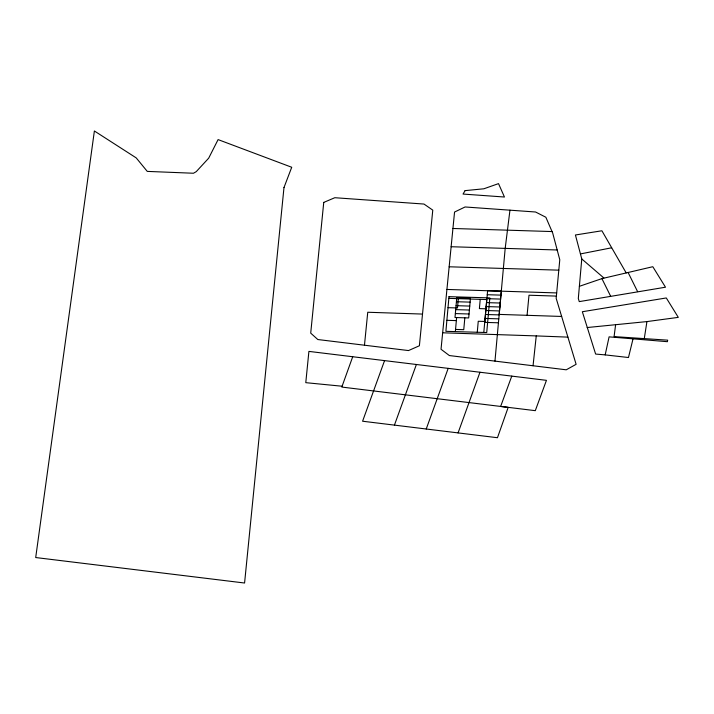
<?xml version="1.0" encoding="UTF-8"?>
<svg xmlns="http://www.w3.org/2000/svg" width="714" height="714" viewBox="0 0 714 714"><rect width="100%" height="100%" fill="white"/><g stroke="black" fill="none" stroke-linecap="round" stroke-linejoin="round"><path stroke-width="1.07" d="M626.187 272.909L601.902 230.774L575.422 234.986L581.767 258.941L578.313 298.506L579.259 301.611L665.493 287.207L652.81 266.706L601.911 278.621L610.64 296.239M455.353 331.599L456.612 317.578M458.317 298.657L457.478 307.957L448.017 307.672M464.832 317.819L463.761 329.681L455.55 329.44M477.264 332.26L478.255 321.264L484.788 321.452M480.219 299.353L479.389 308.609L485.931 308.805M483.806 332.456L486.761 299.559L448.847 298.363M494.963 361.114L501.299 291.169L487.608 290.759L484.77 322.389L498.461 322.799M556.376 296.096L556.161 298.3L576.118 364.31L566.247 369.807L449.365 355.554L441.029 349.262L454.55 212.049L465.082 206.971L535.571 212.004L545.853 217.243L552.698 233.059L559.776 259.744L556.376 296.096L528.994 295.221L527.075 315.32M364.47 345.21L367.746 312.25L422.509 314.071M533.046 365.755L536.25 335.91L567.907 337.124M615.575 325.013L614.085 336.615L667.67 340.159L667.394 341.694L609.096 336.856L605.177 354.885L595.628 354.064L582.338 311.732L666.296 297.952L678.3 317.364L646.938 321.586L587.158 327.539M509.957 210.175L505.182 248.427L499.193 314.401L561.65 316.454M644.278 338.606L646.938 321.586M632.943 339.212L628.472 357.518L605.177 354.885M458.076 432.898L479.969 372.235M426.231 429.007L448.187 368.37M352.716 356.741L341.801 387.068L535.295 410.666L546.451 380.339L308.903 351.395L305.779 382.668L342.086 386.229M394.431 425.116L416.387 364.488M384.56 360.615L362.587 421.224L497.462 437.718L508.189 407.355L500.648 406.444L511.768 376.117M579.357 286.323L603.857 277.96L581.767 258.941M580.437 253.925L611.621 247.794M557.179 249.98L451.132 246.732M558.803 270.16L449.151 266.786M487.251 294.712L500.951 295.123M486.894 298.666L500.594 299.077M456.416 301.719L470.107 302.129M486.546 302.62L500.237 303.031M456.059 305.672L469.758 306.083M486.189 306.574L499.88 306.984M455.702 309.626L469.401 310.037M485.832 310.528L499.523 310.938M455.353 313.58L469.044 313.99M485.475 314.481L499.175 314.892M485.118 318.435L498.818 318.846M446.875 320.318L456.344 320.604M452.926 228.48L552.047 231.559M446.919 289.447L556.67 292.927M442.635 332.795L536.25 335.91M628.088 272.453L637.602 291.633M448.999 296.667L445.893 331.323L486.725 332.546L489.84 297.89L448.999 296.667M456.773 297.765L454.996 317.525L468.687 317.935L470.464 298.175L456.773 297.765M283.985 187.559L244.581 583.017L35.7 557.545L94.382 130.983L136.213 157.892L147.271 171.396L193.476 173.243L196.252 171.637L208.684 158.169L218.091 139.596L291.723 167.263L283.985 187.559M323.745 202.41L310.715 333.135L317.828 339.534L408.506 350.565L419.386 345.763L432.773 210.13L423.982 204.052L334.821 197.716L323.745 202.41M465.082 190.629L463.038 194.065L504.45 197.019L498.515 183.623L483.851 188.791L465.082 190.629"/></g></svg>
